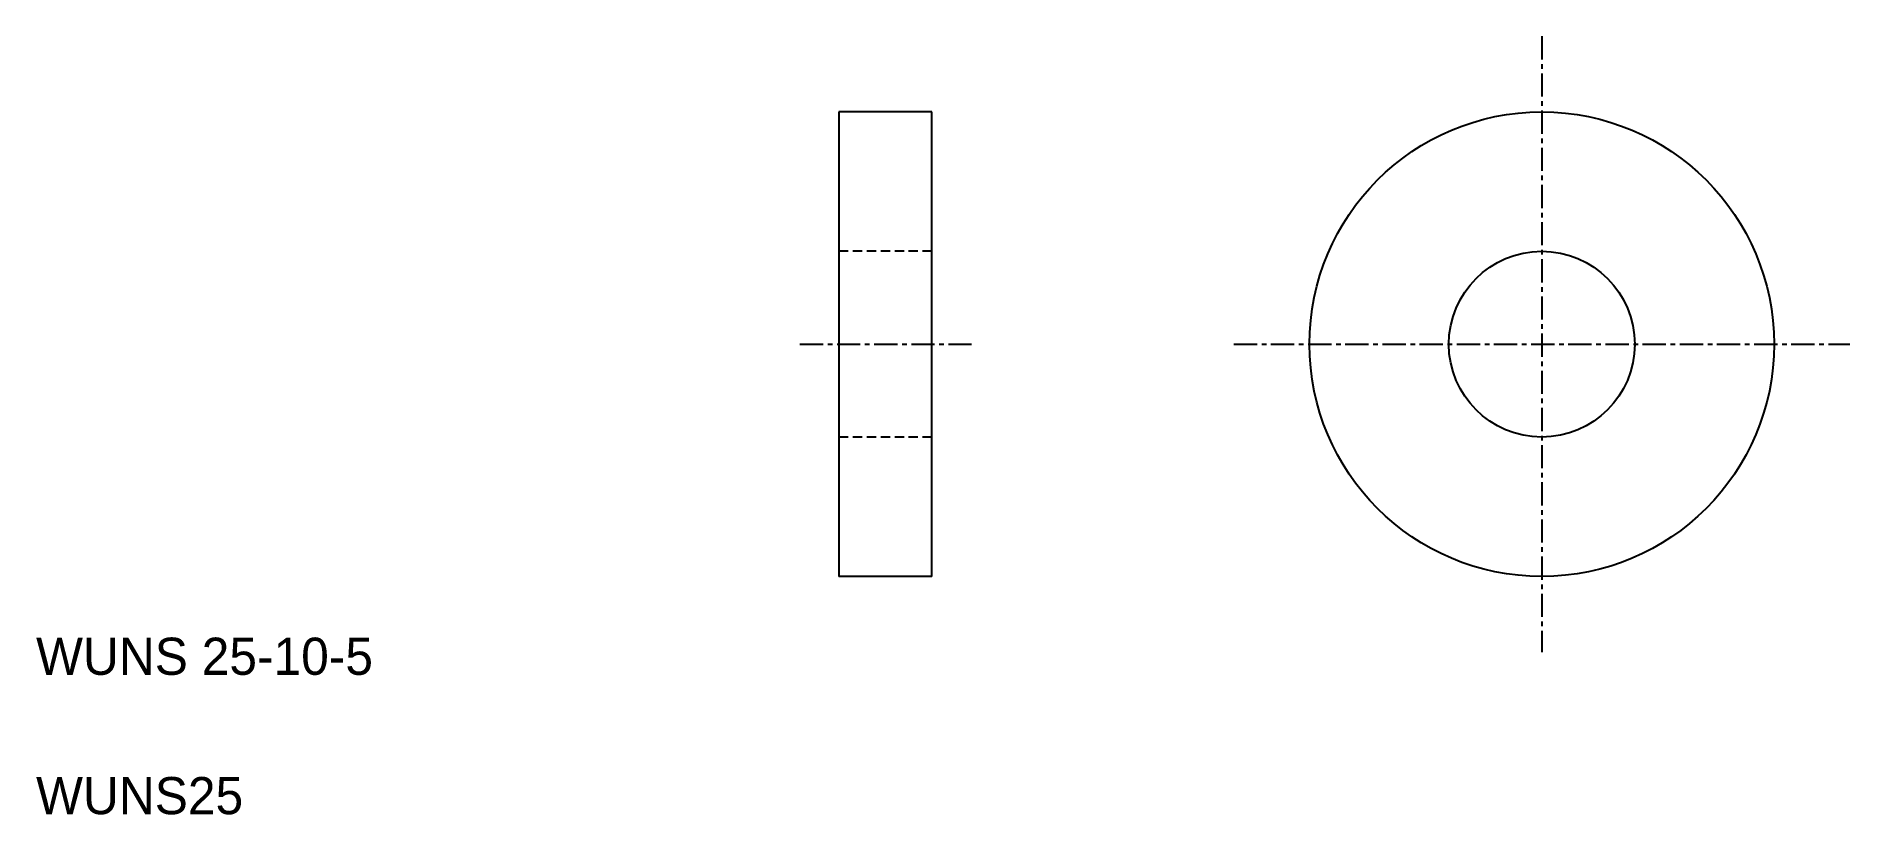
# Model space of a CAD drawing. Extents: x 5 to 102.6, y 5 to 46.9.
import ezdxf

# ---------------------------------------------------------------- set-up
doc = ezdxf.new("R2010")
doc.units = 0
doc.linetypes.add('CENTER', pattern=[2, 1.25, -0.25, 0.25, -0.25])
doc.linetypes.add('DASHED', pattern=[0.75, 0.5, -0.25])
doc.layers.get('0').update_dxf_attribs({"linetype": 'CONTINUOUS'})
doc.layers.add('CENTER', color=1, linetype='CENTER')

msp = doc.modelspace()

# ---------------------------------------------------------------- linework, layer by layer
at = {"color": 7, "linetype": 'CONTINUOUS'}
for p, q in [((48.206, 42.792), (48.206, 17.792)), ((53.206, 42.792), (48.206, 42.792)), ((53.206, 17.792), (53.206, 42.792)), ((53.206, 17.792), (48.206, 17.792))]:
    msp.add_line(p, q, dxfattribs=at)
at = {"color": 3, "linetype": 'DASHED'}
for p, q in [((53.206, 35.292), (48.206, 35.292)), ((53.206, 25.292), (48.206, 25.292))]:
    msp.add_line(p, q, dxfattribs=at)
at = {"color": 7, "linetype": 'CONTINUOUS'}
for radius in [12.5, 5]:
    msp.add_circle((86.024, 30.292), radius, dxfattribs=at)
at = {"layer": 'CENTER', "color": 1, "linetype": 'CENTER'}
for p, q in [((86.024, 46.864), (86.024, 13.721)), ((46.1, 30.292), (55.343, 30.292)), ((69.453, 30.292), (102.596, 30.292))]:
    msp.add_line(p, q, dxfattribs=at)

# ---------------------------------------------------------------- texts
at = {"color": 7, "linetype": 'CONTINUOUS'}
for s, p in [('WUNS 25-10-5', (5, 12.5)), ('WUNS25', (5, 5))]:
    msp.add_text(s, height=2, dxfattribs=at).set_placement(p)

doc.saveas('drawing.dxf')
